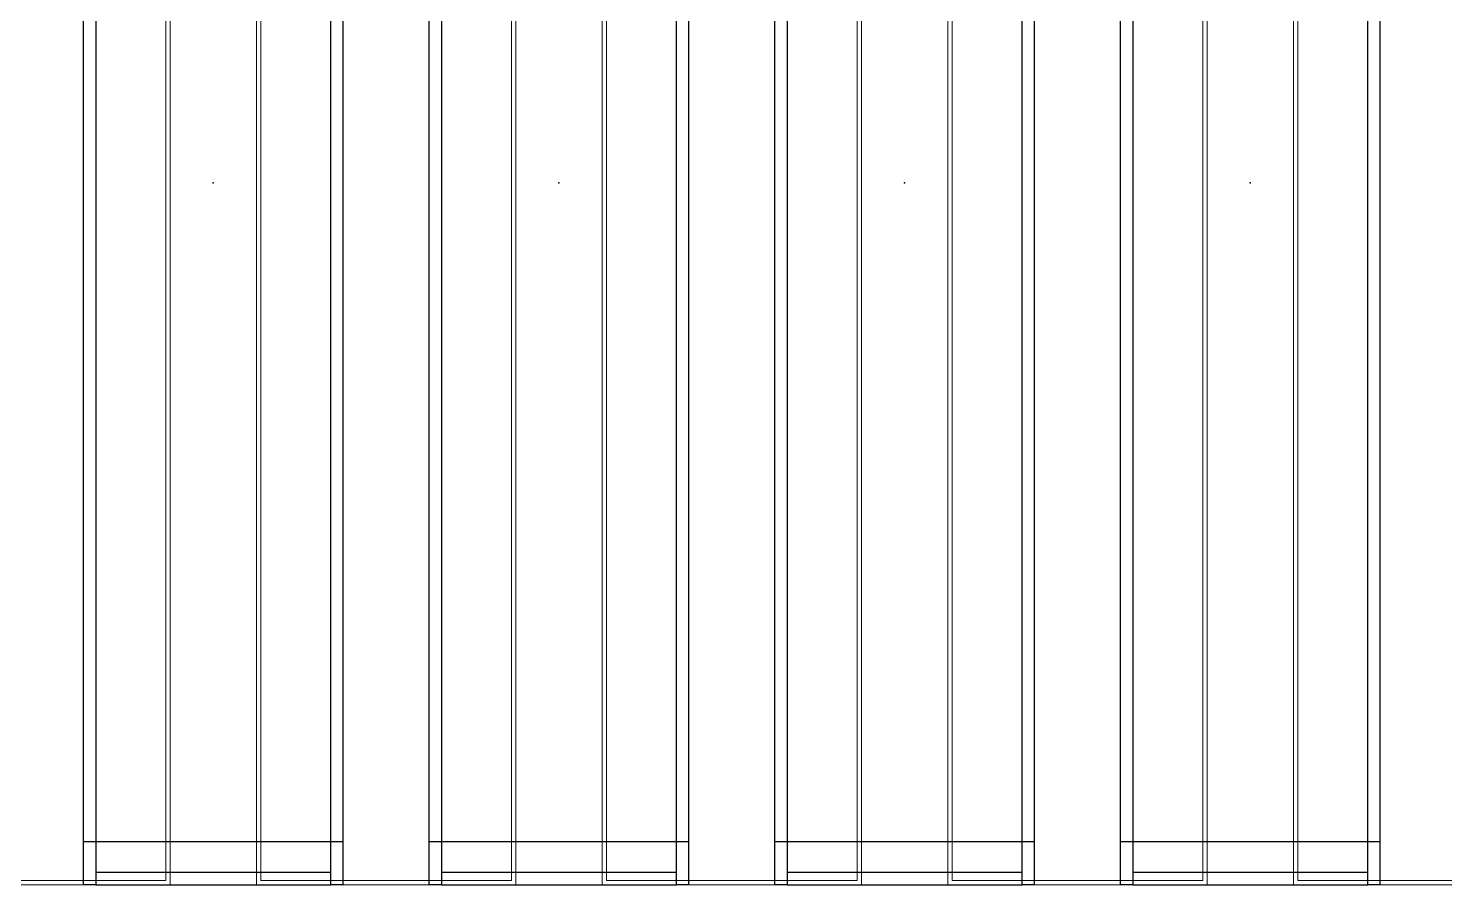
# Model space of a CAD drawing. Header units: millimetres. Extents: x 813027 to 1148939, y -931049 to -10.
# Drawn here: x 906326 to 907965, y -109560 to -108569 of the extents above; entities that cross this region are included whole.
import ezdxf

# ---------------------------------------------------------------- set-up
doc = ezdxf.new("R2010")
doc.units = ezdxf.units.MM
doc.layers.add('A-GLAZ-CURT', color=2, linetype='Continuous', lineweight=9)
doc.layers.add('A11_ALU.SOLID SHEET', color=7, linetype='Continuous')

# ---------------------------------------------------------------- blocks, each defined once
blk = doc.blocks.new('DPA_CP_Metal Ceiling Panel - Vertical Panel with Gap-23421451-4160 - LOWER PLATFORM LEVEL - REFLECTED CEILING GENERAL PLAN')
at = {"layer": 'A-GLAZ-CURT'}
for p, q in [((914196.3, -107941.8), (914196.3, -109561.8)), ((914496.3, -107941.8), (914196.3, -107941.8)), ((914196.3, -109561.8), (914196.3, -107941.8)), ((914196.3, -107941.8), (914496.3, -107941.8)), ((914196.3, -107941.8), (914196.3, -109561.8)), ((914496.3, -107941.8), (914196.3, -107941.8)), ((914496.3, -107941.8), (914196.3, -107941.8)), ((914196.3, -107941.8), (914196.3, -109561.8)), ((914196.3, -109561.8), (914196.3, -107941.8)), ((914196.3, -107941.8), (914496.3, -107941.8)), ((914496.3, -107941.8), (914496.3, -109561.8)), ((914496.3, -107941.8), (914496.3, -109561.8)), ((914496.3, -109561.8), (914496.3, -107941.8)), ((914496.3, -109561.8), (914496.3, -107941.8)), ((914496.3, -107941.8), (914496.3, -109561.8)), ((914201.3, -109556.8), (914201.3, -107946.8)), ((914491.3, -107946.8), (914201.3, -107946.8)), ((914491.3, -107946.8), (914491.3, -109556.8)), ((914496.3, -109561.8), (914196.3, -109561.8)), ((914496.3, -109561.8), (914196.3, -109561.8)), ((914196.3, -109561.8), (914496.3, -109561.8)), ((914196.3, -109561.8), (914496.3, -109561.8)), ((914496.3, -109561.8), (914196.3, -109561.8)), ((914491.3, -109556.8), (914201.3, -109556.8))]:
    blk.add_line(p, q, dxfattribs=at)
blk = doc.blocks.new('DPA_CP_Metal Ceiling Panel - Vertical Panel with Gap-V9-4160 - LOWER PLATFORM LEVEL - REFLECTED CEILING GENERAL PLAN')
at = {"layer": 'A-GLAZ-CURT'}
for p, q in [((907396.3, -107941.8), (907396.3, -109561.8)), ((907696.3, -107941.8), (907396.3, -107941.8)), ((907396.3, -109561.8), (907396.3, -107941.8)), ((907396.3, -107941.8), (907396.3, -109561.8)), ((907696.3, -107941.8), (907396.3, -107941.8)), ((907396.3, -107941.8), (907396.3, -109561.8)), ((907396.3, -109561.8), (907396.3, -107941.8)), ((907396.3, -107941.8), (907696.3, -107941.8)), ((907401.9, -107941.8), (907696.3, -107941.8)), ((907696.3, -107941.8), (907401.9, -107941.8)), ((907696.3, -107941.8), (907696.3, -109561.8)), ((907696.3, -107941.8), (907696.3, -109561.8)), ((907696.3, -109561.8), (907696.3, -107941.8)), ((907696.3, -109561.8), (907696.3, -107941.8)), ((907696.3, -107941.8), (907696.3, -109561.8)), ((907401.3, -109556.8), (907401.3, -107946.8)), ((907691.3, -107946.8), (907401.3, -107946.8)), ((907691.3, -107946.8), (907691.3, -109556.8)), ((907696.3, -109561.8), (907396.3, -109561.8)), ((907396.3, -109561.8), (907696.3, -109561.8)), ((907696.3, -109561.8), (907396.3, -109561.8)), ((907691.3, -109556.8), (907401.3, -109556.8)), ((907696.3, -109561.8), (907401.9, -109561.8)), ((907401.9, -109561.8), (907696.3, -109561.8))]:
    blk.add_line(p, q, dxfattribs=at)
blk = doc.blocks.new('C-2-PP21-AR-4160-01-B_20250829-084021_EXCL')
at = {"layer": 'A-GLAZ-CURT'}
for name, p in [('DPA_CP_Metal Ceiling Panel - Vertical Panel with Gap-23421451-4160 - LOWER PLATFORM LEVEL - REFLECTED CEILING GENERAL PLAN', (-1055096.3, 105341.8)), ('DPA_CP_Metal Ceiling Panel - Vertical Panel with Gap-23421451-4160 - LOWER PLATFORM LEVEL - REFLECTED CEILING GENERAL PLAN', (-1054696.3, 105341.8)), ('DPA_CP_Metal Ceiling Panel - Vertical Panel with Gap-23421451-4160 - LOWER PLATFORM LEVEL - REFLECTED CEILING GENERAL PLAN', (-1054296.3, 105341.8)), ('DPA_CP_Metal Ceiling Panel - Vertical Panel with Gap-V9-4160 - LOWER PLATFORM LEVEL - REFLECTED CEILING GENERAL PLAN', (-1047096.3, 105341.8)), ('DPA_CP_Metal Ceiling Panel - Vertical Panel with Gap-23421451-4160 - LOWER PLATFORM LEVEL - REFLECTED CEILING GENERAL PLAN', (-1053496.3, 105341.8))]:
    blk.add_blockref(name, p, dxfattribs=at)
blk = doc.blocks.new('*U514')
for p, q in [((-762.8, 2650), (-762.8, 2950)), ((-762.8, 2250), (-762.8, 2550)), ((-762.8, 1850), (-762.8, 2150)), ((-762.8, 1450), (-762.8, 1750))]:
    blk.add_line(p, q)
for p in [(0, 2800), (0, 2400), (0, 2000), (0, 1600)]:
    blk.add_point(p)
at = {"layer": 'A11_ALU.SOLID SHEET', "color": 0}
for points in [[(-812.5, 2950), (812.5, 2950), (812.5, 2936), (-812.5, 2936)], [(-812.5, 2664), (-798.5, 2664), (-798.5, 2936), (-812.5, 2936)], [(-812.5, 2664), (812.5, 2664), (812.5, 2650), (-812.5, 2650)], [(-812.5, 2550), (812.5, 2550), (812.5, 2536), (-812.5, 2536)], [(-812.5, 2264), (-798.5, 2264), (-798.5, 2536), (-812.5, 2536)], [(-812.5, 2264), (812.5, 2264), (812.5, 2250), (-812.5, 2250)], [(-812.5, 2150), (812.5, 2150), (812.5, 2136), (-812.5, 2136)], [(-812.5, 1864), (-798.5, 1864), (-798.5, 2136), (-812.5, 2136)], [(-812.5, 1864), (812.5, 1864), (812.5, 1850), (-812.5, 1850)], [(-812.5, 1750), (812.5, 1750), (812.5, 1736), (-812.5, 1736)], [(-812.5, 1464), (-798.5, 1464), (-798.5, 1736), (-812.5, 1736)], [(-812.5, 1464), (812.5, 1464), (812.5, 1450), (-812.5, 1450)]]:
    blk.add_lwpolyline(points, close=True, dxfattribs=at)
blk = doc.blocks.new('C-2-PP21-AR-4160-01-B_20250829-084416_NEWCL')
at = {"rotation": 90}
blk.add_blockref('*U514', (-137750, -3407.5), dxfattribs=at)

msp = doc.modelspace()

# ---------------------------------------------------------------- block references
msp.add_blockref('C-2-PP21-AR-4160-01-B_20250829-084021_EXCL', (1047090, -105340))

# ---------------------------------------------------------------- next in the draw order: block references
msp.add_blockref('C-2-PP21-AR-4160-01-B_20250829-084416_NEWCL', (1047090, -105340))

doc.saveas('drawing.dxf')
